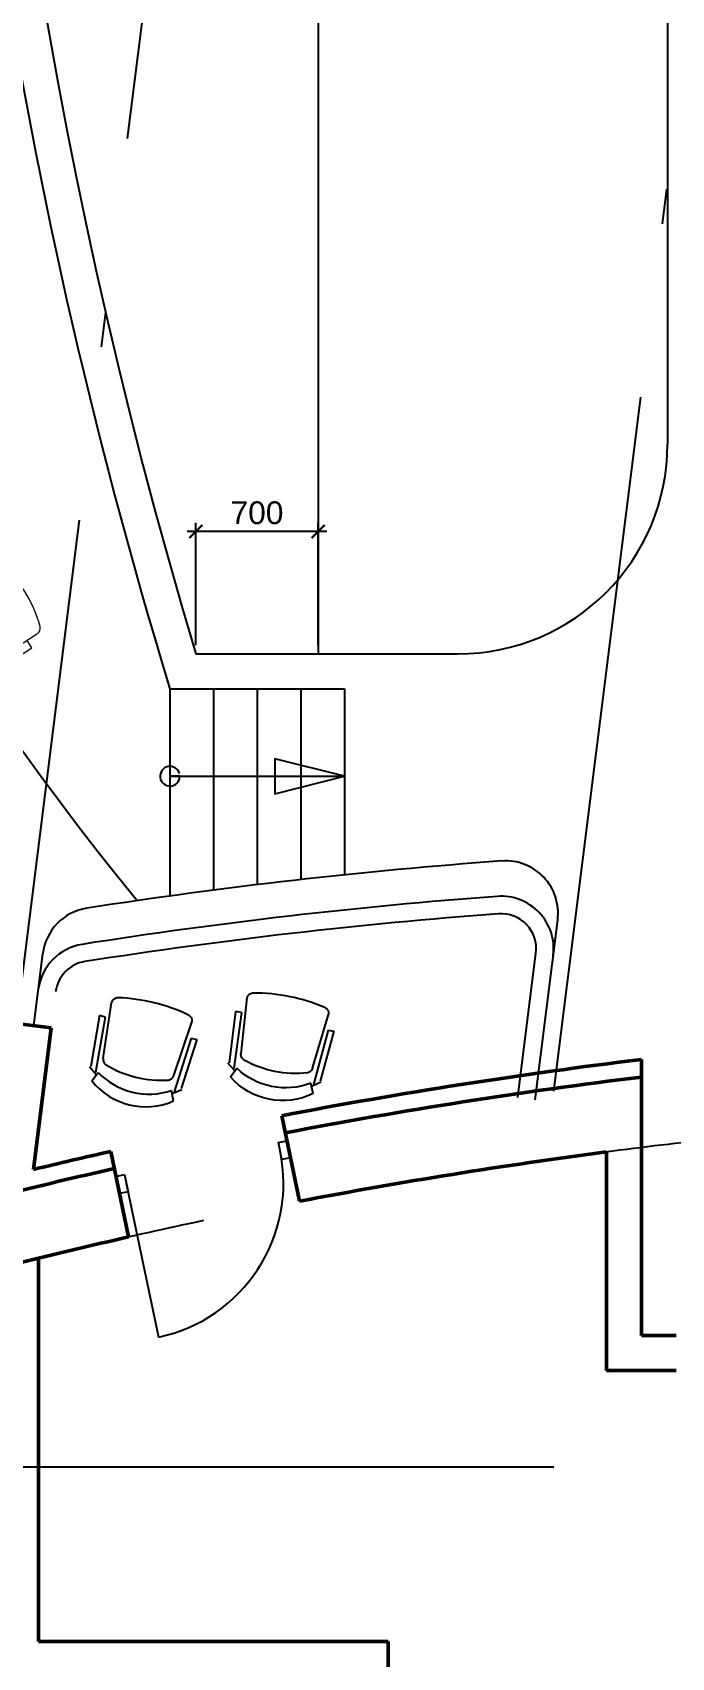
# Model space of a CAD drawing. Header units: millimetres. Extents: x 2558 to 253942, y 1343 to 186042.
# Drawn here: x 177366 to 181024, y 130652 to 139948 of the extents above; entities that cross this region are included whole.
import ezdxf

# ---------------------------------------------------------------- set-up
doc = ezdxf.new("R2010")
doc.units = ezdxf.units.MM
doc.linetypes.add('DOGSL_1', pattern=[0])
doc.linetypes.add('OSY', pattern=[6200, 4000, -1000, 200, -1000])
for name, color, linetype in [('axes', 40, 'OSY'), ('dim100', 7, 'Continuous'), ('DV', 70, 'Continuous'), ('Furniture', 61, 'Continuous'), ('P', 3, 'Continuous'), ('SEATS PARTER 54sm', 9, 'Continuous')]:
    doc.layers.add(name, color=color, linetype=linetype)
doc.layers.add('Kolumns', color=5, linetype='Continuous', lineweight=50)
doc.layers.add('ST', color=5, linetype='Continuous', lineweight=50)
doc.styles.add('dim200', font='arial.ttf')
doc.dimstyles.new('DIM 50', dxfattribs={"dimtxt": 130, "dimasz": 75, "dimexe": 50, "dimexo": 50, "dimgap": 40, "dimtad": 1, "dimdec": 0, "dimzin": 0, "dimdsep": 46, "dimtxsty": 'dim200', "dimblk": 'ARCHTICK', "dimcen": 50, "dimdle": 50, "dimclrd": 256, "dimclre": 256, "dimclrt": 256, "dimaunit": 1, "dimadec": 4, "dimazin": 0, "dimtfac": 1, "dimtdec": 0, "dimtix": 1, "dimtofl": 0, "dimtmove": 0, "dimatfit": 0, "dimldrblk": 'DOT', "dimfxl": 1, "dimtolj": 1, "dimtzin": 0, "dimarcsym": 0})

# ---------------------------------------------------------------- blocks, each defined once
blk = doc.blocks.new('_ArchTick')
at = {"color": 0, "linetype": 'ByBlock', "const_width": 0.15}
blk.add_lwpolyline([(-0.5, -0.5), (0.5, 0.5)], dxfattribs=at)
blk = doc.blocks.new('*D306')
at = {"layer": 'Defpoints', "color": 0, "transparency": 16777216}
for p in [(178301.4, 137093.4), (178301.4, 136393.4), (179001.4, 136393.4)]:
    blk.add_point(p, dxfattribs=at)
at = {"layer": 'dim100', "lineweight": -2, "transparency": 16777216}
for p, q in [((178301.4, 136443.4), (178301.4, 137143.4)), ((179001.4, 136443.4), (179001.4, 137143.4)), ((179051.4, 137093.4), (178251.4, 137093.4))]:
    blk.add_line(p, q, dxfattribs=at)
at = {"layer": 'dim100', "lineweight": -2, "transparency": 16777216, "xscale": 75, "yscale": 75, "zscale": 75, "rotation": 180}
blk.add_blockref('_ArchTick', (178301.4, 137093.4), dxfattribs=at)
at = {"layer": 'dim100', "lineweight": -2, "transparency": 16777216, "xscale": 75, "yscale": 75, "zscale": 75}
blk.add_blockref('_ArchTick', (179001.4, 137093.4), dxfattribs=at)
at = {"layer": 'dim100', "transparency": 16777216, "insert": (178651.4, 137199.8), "char_height": 130, "attachment_point": 5, "style": 'dim200'}
blk.add_mtext('\\A1;700', dxfattribs=at)
blk = doc.blocks.new('_Dot')
at = {"layer": 'P', "color": 0, "lineweight": -2}
blk.add_line((-0.5, 0), (-1, 0), dxfattribs=at)
at = {"layer": 'P', "color": 0, "const_width": 0.5}
blk.add_lwpolyline([(-0.25, 0, 1), (0.25, 0, 1)], format="xyb", close=True, dxfattribs=at)
blk = doc.blocks.new('C430')
at = {"linetype": 'Continuous'}
for p, q in [((-129.4, 230.8), (-129.4, 261.5)), ((174.4, 204), (142.8, 247.8)), ((-129.4, -230.8), (-129.4, -261.5)), ((174.4, -204), (142.8, -247.8))]:
    blk.add_line(p, q, dxfattribs=at)
for p, q in [((-129.4, 261.5), (139.6, 242.4)), ((-129.4, 230.8), (164.5, 211.6)), ((-129.4, -230.8), (164.5, -211.6)), ((-129.4, -261.5), (139.6, -242.4))]:
    blk.add_line(p, q)
at = {"linetype": 'DOGSL_1'}
for p, q in [((82, 190.3), (-210.1, 216)), ((210.9, 219.6), (160.1, 196.8)), ((82, -190.3), (-210.1, -216)), ((210.9, -219.6), (160.1, -196.8))]:
    blk.add_line(p, q, dxfattribs=at)
for centre, radius, start, end in [((684.6, 0), 946.8, 168.42302, 191.57698), ((-75.9, 0), 361.3, 322.5632, 37.43652)]:
    blk.add_arc(centre, radius, start, end)
for centre, radius, start, end in [((-172.9, 158.5), 76.7, 142.32138, 155.77215), ((-212, 188.7), 27.4, 86.02792, 142.32118), ((77.1, 153.9), 36.8, 56.37104, 82.25153), ((80.7, 156.6), 32.5, 24.27527, 58.99464), ((-172.9, -158.5), 76.7, 204.22785, 217.67862), ((-212, -188.7), 27.4, 217.67882, 273.97208), ((77.1, -153.9), 36.8, 277.74847, 303.62896), ((80.7, -156.6), 32.5, 301.00536, 335.72473)]:
    blk.add_arc(centre, radius, start, end, dxfattribs=at)
at = {"linetype": 'Continuous'}
for centre, radius, start, end in [((-415, 0.7), 552.4, 342.00385, 17.8524), ((-150.4, 0), 367.6, 327.63711, 32.36289)]:
    blk.add_arc(centre, radius, start, end, dxfattribs=at)
blk = doc.blocks.new('90')
at = {"layer": 'DV'}
blk.add_line((50, 0), (50, -900), dxfattribs=at)
for points in [[(50, 50), (50, -50), (0, -50), (0, 50)], [(1000, 50), (1000, -50), (950, -50), (950, 50)]]:
    blk.add_lwpolyline(points, close=True, dxfattribs=at)
blk.add_arc((50, 0), 900, 270, 0, dxfattribs=at)

msp = doc.modelspace()

# ---------------------------------------------------------------- linework, layer by layer
at = {"layer": 'axes'}
for p, q in [((177137.8, 133189.4), (178658.3, 145302.8)), ((180350.3, 133892), (181787.1, 145338.7)), ((132951.4, 131743.4), (248059.2, 131743.4))]:
    msp.add_line(p, q, dxfattribs=at)
msp.add_lwpolyline([(184501.4, 156693.7, -0.085567), (174506.5, 158416.8, 0.127535), (165054.7, 159248.2, 0.846379), (165054.7, 131238.7, 0.127535), (174506.5, 132070, -0.085567), (184501.4, 133793.1, 0.076091)], format="xyb", dxfattribs=at)
at = {"layer": 'Kolumns'}
for points in [[(178813.4, 133653.5, -0.017053), (180851.4, 133972.1, -0.017053)], [(178895.1, 133261.9, -0.014901), (180651.4, 133543.8, -0.014901)], [(176541.1, 133127, -0.011017), (177834.4, 133449.3, -0.011017)], [(176652.8, 132742.8, -0.010906), (177916.1, 133057.7, -0.010906)]]:
    msp.add_lwpolyline(points, format="xyb", dxfattribs=at)
at = {"layer": 'P'}
for p, q in [((179001.4, 154093.4), (179001.4, 136393.4)), ((181001.4, 152893.4), (181001.4, 137593.4)), ((178301.4, 136393.4), (179801.4, 136393.4)), ((178153, 136193.4), (179153, 136193.4)), ((178153, 136193.4), (178153, 135008)), ((178403, 136193.4), (178403, 135041.5)), ((178653, 136193.4), (178653, 135072.8)), ((178903, 136193.4), (178903, 135102)), ((179153, 136193.4), (179153, 135129)), ((180243.4, 133842.8), (180372.5, 134871.9)), ((177373.7, 134266), (177425.6, 134679.1)), ((180144.1, 133855.3), (180247.9, 134681.9))]:
    msp.add_line(p, q, dxfattribs=at)
msp.add_lwpolyline([(178207.3, 135708.4, 14.794663), (178209.3, 135693.4), (178153, 135693.4), (179153, 135693.4), (178753, 135793.4), (178753, 135593.4), (179153, 135693.4)], format="xyb", dxfattribs=at)
for centre, radius, start, end in [((190501.4, 145243.4), 16200, 140.69485, 219.30515), ((207775.4, 145243.4), 30974, 163.01147, 196.98853), ((207775.4, 145243.4), 30774, 163.28687, 196.71313), ((179801.4, 137593.4), 1200, 270, 0), ((182201.4, 105743.4), 29543.3, 94.17017, 98.80864), ((180074.9, 134909.2), 300, 352.84555, 94.17017), ((182201.4, 105743.4), 29343.3, 94.24919, 98.92153), ((180049.4, 134706.8), 300, 352.84555, 94.24919), ((177723.2, 134641.8), 300, 98.80864, 172.84555), ((182201.4, 105743.4), 29243.3, 94.24919, 98.92153), ((180049.4, 134706.8), 200, 352.84555, 94.24919), ((177697.3, 134435.3), 300, 98.92153, 172.84555), ((177697.3, 134435.3), 200, 98.92153, 172.84555)]:
    msp.add_arc(centre, radius, start, end, dxfattribs=at)
at = {"layer": 'SEATS PARTER 54sm', "linetype": 'Continuous', "lineweight": 0}
msp.add_lwpolyline([(176850.7, 136685.9), (177067.3, 136349.7, -1), (176991.7, 136300.9), (176775, 136637.2, -1), (176850.7, 136685.9, 0.414213), (176788.5, 136699.4), (176784.3, 136696.7), (176757.2, 136738.7), (177043, 136922.9), (177070.1, 136880.8), (176784.3, 136696.7), (177123.2, 136915.1, -0.324534), (177176, 136912.1, -0.1591), (177407.7, 136552.4, -0.324534), (177388.6, 136503.2), (177049.7, 136284.8), (177076.8, 136242.8), (177362.6, 136426.9), (177335.5, 136468.9)], format="xyb", dxfattribs=at)
at = {"layer": 'ST'}
for p, q in [((177472.9, 134253.5), (177076, 134303.4)), ((177472.9, 134253.5), (177371.3, 133443.7)), ((180851.4, 132493.4), (180851.4, 134072.8)), ((178792.9, 133751.4), (178895.1, 133261.9)), ((177814, 133547.2), (177916.1, 133057.7)), ((180651.4, 132293.4), (180651.4, 133543.8)), ((177401.4, 130743.4), (177401.4, 132936.4)), ((181051.4, 132493.4), (180851.4, 132493.4)), ((181051.4, 132293.4), (180651.4, 132293.4)), ((179401.4, 130743.4), (177401.4, 130743.4)), ((179401.4, 130743.4), (179401.4, 123243.4))]:
    msp.add_line(p, q, dxfattribs=at)
for points in [[(178792.9, 133751.4, -0.017167), (180851.4, 134072.8, -0.017167)], [(177371.3, 133443.7, -0.003745), (177814, 133547.2)]]:
    msp.add_lwpolyline(points, format="xyb", dxfattribs=at)

# ---------------------------------------------------------------- block references
at = {"layer": 'DV', "rotation": 11.78528314855774}
msp.add_blockref('90', (177854, 133355.4), dxfattribs=at)
at = {"layer": 'Furniture', "linetype": 'Continuous', "lineweight": 0}
for p, xscale, yscale, zscale, rotation in [((177994.5, 134117.9), 1.096913903075172, 1.096913903075172, 1.096913903075172, 256.2765374709904), ((178782.3, 134152.2), -1.096913903330773, 1.096913903496026, 1.096913902858285, 78.5777138627035)]:
    msp.add_blockref('C430', p, dxfattribs=dict(at, xscale=xscale, yscale=yscale, zscale=zscale, rotation=rotation))

# ---------------------------------------------------------------- dimensions: what is measured, and where the dimension line sits
at = {"layer": 'dim100'}
dim = msp.add_linear_dim(base=(178301.4, 137093.4), p1=(179001.4, 136393.4), p2=(178301.4, 136393.4), dimstyle='DIM 50', dxfattribs=at)
dim.commit()
dim.dimension.update_dxf_attribs({"geometry": '*D306', "text_midpoint": (178651.4, 137199.8)})

doc.saveas('drawing.dxf')
